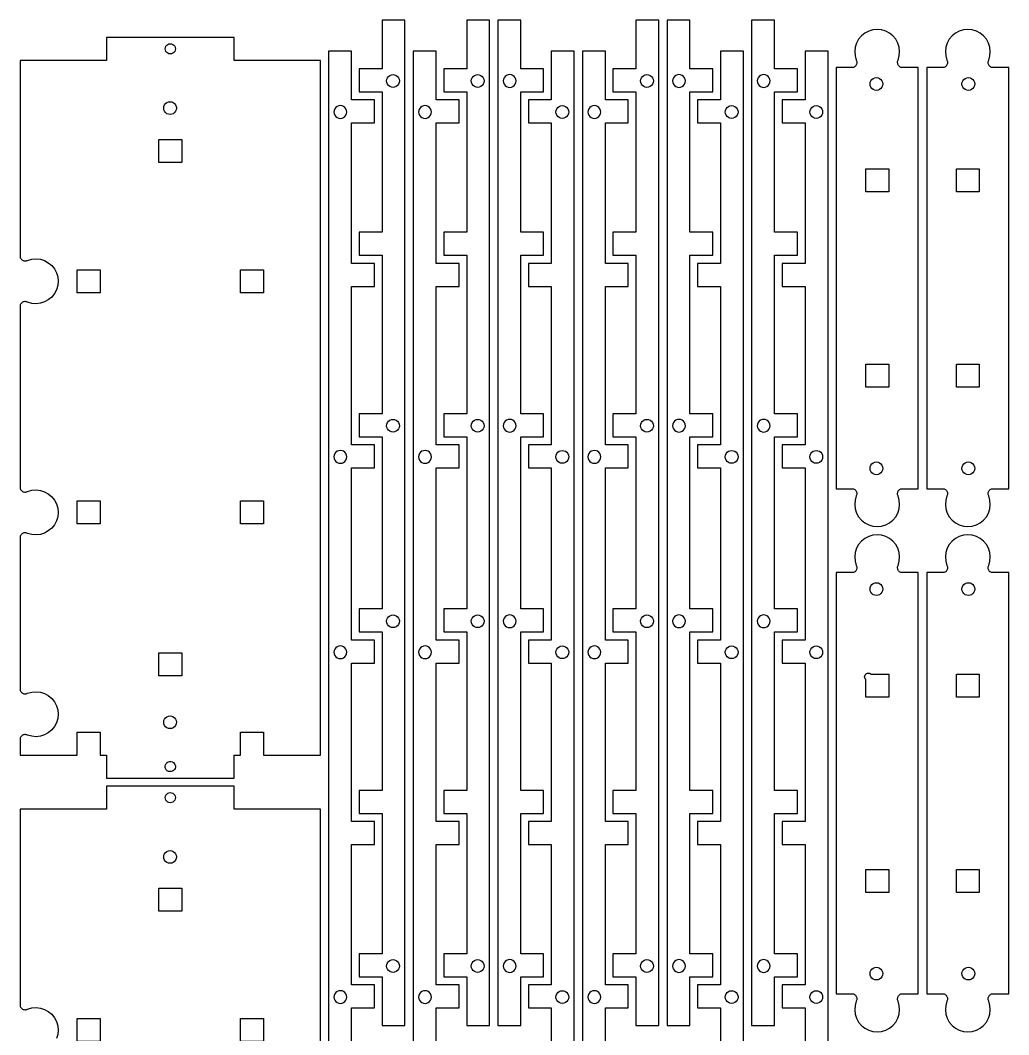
# Model space of a CAD drawing. Extents: x 5 to 2395, y 3 to 1197.
# Drawn here: x 1617 to 2391, y 403 to 1197 of the extents above; entities that cross this region are included whole.
import ezdxf

# ---------------------------------------------------------------- set-up
doc = ezdxf.new("R2010")
doc.units = 0
doc.layers.add('RACK_CUTOUT_18MM_OSB', color=18, linetype='CONTINUOUS')
doc.layers.add('RACK_HOLDDOWN_18MM_OSB', color=18, linetype='CONTINUOUS')

msp = doc.modelspace()

# ---------------------------------------------------------------- linework, layer by layer
at = {"layer": 'RACK_CUTOUT_18MM_OSB'}
for points in [[(1918.53, 410.41), (1918.53, 1197.41), (1900.53, 1197.41), (1900.53, 1159.4), (1882.53, 1159.4), (1882.53, 1141.4), (1900.53, 1141.4), (1900.53, 1031.39), (1882.53, 1031.39), (1882.53, 1013.39), (1900.53, 1013.39), (1900.53, 889.35), (1882.53, 889.35), (1882.53, 871.35), (1900.53, 871.35), (1900.53, 736.46), (1882.53, 736.46), (1882.53, 718.46), (1900.53, 718.46), (1900.53, 594.42), (1882.53, 594.42), (1882.53, 576.42), (1900.53, 576.42), (1900.53, 466.41), (1882.53, 466.41), (1882.53, 448.41), (1900.53, 448.41), (1900.53, 410.41)], [(1984.83, 410.41), (1984.83, 1197.41), (1966.83, 1197.41), (1966.83, 1159.4), (1948.83, 1159.4), (1948.83, 1141.4), (1966.83, 1141.4), (1966.83, 1031.39), (1948.83, 1031.39), (1948.83, 1013.39), (1966.83, 1013.39), (1966.83, 889.35), (1948.83, 889.35), (1948.83, 871.35), (1966.83, 871.35), (1966.83, 736.46), (1948.83, 736.46), (1948.83, 718.46), (1966.83, 718.46), (1966.83, 594.42), (1948.83, 594.42), (1948.83, 576.42), (1966.83, 576.42), (1966.83, 466.41), (1948.83, 466.41), (1948.83, 448.41), (1966.83, 448.41), (1966.83, 410.41)], [(1991.13, 410.41), (2009.13, 410.41), (2009.13, 448.41), (2027.13, 448.41), (2027.13, 466.41), (2009.13, 466.41), (2009.13, 576.42), (2027.13, 576.42), (2027.13, 594.42), (2009.13, 594.42), (2009.13, 718.46), (2027.13, 718.46), (2027.13, 736.46), (2009.13, 736.46), (2009.13, 871.35), (2027.13, 871.35), (2027.13, 889.35), (2009.13, 889.35), (2009.13, 1013.39), (2027.13, 1013.39), (2027.13, 1031.39), (2009.13, 1031.39), (2009.13, 1141.4), (2027.13, 1141.4), (2027.13, 1159.4), (2009.13, 1159.4), (2009.13, 1197.41), (1991.13, 1197.41)], [(2117.43, 410.41), (2117.43, 1197.41), (2099.43, 1197.41), (2099.43, 1159.4), (2081.43, 1159.4), (2081.43, 1141.4), (2099.43, 1141.4), (2099.43, 1031.39), (2081.43, 1031.39), (2081.43, 1013.39), (2099.43, 1013.39), (2099.43, 889.35), (2081.43, 889.35), (2081.43, 871.35), (2099.43, 871.35), (2099.43, 736.46), (2081.43, 736.46), (2081.43, 718.46), (2099.43, 718.46), (2099.43, 594.42), (2081.43, 594.42), (2081.43, 576.42), (2099.43, 576.42), (2099.43, 466.41), (2081.43, 466.41), (2081.43, 448.41), (2099.43, 448.41), (2099.43, 410.41)], [(2123.73, 410.41), (2141.73, 410.41), (2141.73, 448.41), (2159.73, 448.41), (2159.73, 466.41), (2141.73, 466.41), (2141.73, 576.42), (2159.73, 576.42), (2159.73, 594.42), (2141.73, 594.42), (2141.73, 718.46), (2159.73, 718.46), (2159.73, 736.46), (2141.73, 736.46), (2141.73, 871.35), (2159.73, 871.35), (2159.73, 889.35), (2141.73, 889.35), (2141.73, 1013.39), (2159.73, 1013.39), (2159.73, 1031.39), (2141.73, 1031.39), (2141.73, 1141.4), (2159.73, 1141.4), (2159.73, 1159.4), (2141.73, 1159.4), (2141.73, 1197.41), (2123.73, 1197.41)], [(2190.03, 410.41), (2208.03, 410.41), (2208.03, 448.41), (2226.03, 448.41), (2226.03, 466.41), (2208.03, 466.41), (2208.03, 576.42), (2226.03, 576.42), (2226.03, 594.42), (2208.03, 594.42), (2208.03, 718.46), (2226.03, 718.46), (2226.03, 736.46), (2208.03, 736.46), (2208.03, 871.35), (2226.03, 871.35), (2226.03, 889.35), (2208.03, 889.35), (2208.03, 1013.39), (2226.03, 1013.39), (2226.03, 1031.39), (2208.03, 1031.39), (2208.03, 1141.4), (2226.03, 1141.4), (2226.03, 1159.4), (2208.03, 1159.4), (2208.03, 1197.41), (2190.03, 1197.41)], [(1684.73, 1184.05), (1684.73, 1166.05), (1617.23, 1166.05), (1617.23, 1011.54), (1617.48, 1011.04), (1617.8, 1010.57), (1618.17, 1010.15), (1618.6, 1009.79), (1619.08, 1009.49), (1619.59, 1009.26), (1620.13, 1009.1), (1620.68, 1009.02), (1621.24, 1009.01), (1621.8, 1009.08), (1622.34, 1009.22), (1622.86, 1009.44), (1626.15, 1010.37), (1629.55, 1010.65), (1632.94, 1010.26), (1636.2, 1009.23), (1639.19, 1007.59), (1641.81, 1005.4), (1643.96, 1002.75), (1645.55, 999.73), (1646.53, 996.46), (1646.86, 993.06), (1646.53, 989.66), (1645.55, 986.39), (1643.96, 983.37), (1641.81, 980.72), (1639.19, 978.53), (1636.2, 976.89), (1632.94, 975.86), (1629.55, 975.47), (1626.15, 975.75), (1622.86, 976.68), (1622.34, 976.9), (1621.8, 977.04), (1621.24, 977.11), (1620.68, 977.11), (1620.13, 977.02), (1619.59, 976.86), (1619.08, 976.63), (1618.6, 976.33), (1618.17, 975.97), (1617.8, 975.55), (1617.48, 975.09), (1617.23, 974.58), (1617.23, 830.54), (1617.48, 830.04), (1617.8, 829.57), (1618.17, 829.15), (1618.6, 828.79), (1619.08, 828.49), (1619.59, 828.26), (1620.13, 828.1), (1620.68, 828.02), (1621.24, 828.01), (1621.8, 828.08), (1622.34, 828.22), (1622.86, 828.44), (1626.15, 829.37), (1629.55, 829.65), (1632.94, 829.26), (1636.2, 828.23), (1639.19, 826.59), (1641.81, 824.4), (1643.96, 821.75), (1645.55, 818.73), (1646.53, 815.46), (1646.86, 812.06), (1646.53, 808.66), (1645.55, 805.39), (1643.96, 802.37), (1641.81, 799.72), (1639.19, 797.53), (1636.2, 795.89), (1632.94, 794.86), (1629.55, 794.47), (1626.15, 794.75), (1622.86, 795.68), (1622.34, 795.9), (1621.8, 796.04), (1621.24, 796.11), (1620.68, 796.11), (1620.13, 796.02), (1619.59, 795.86), (1619.08, 795.63), (1618.6, 795.33), (1618.17, 794.97), (1617.8, 794.55), (1617.48, 794.09), (1617.23, 793.58), (1617.23, 672.54), (1617.48, 672.04), (1617.8, 671.57), (1618.17, 671.15), (1618.6, 670.79), (1619.08, 670.49), (1619.59, 670.26), (1620.13, 670.1), (1620.68, 670.02), (1621.24, 670.01), (1621.8, 670.08), (1622.34, 670.22), (1622.86, 670.44), (1626.15, 671.37), (1629.55, 671.65), (1632.94, 671.26), (1636.2, 670.23), (1639.19, 668.59), (1641.81, 666.4), (1643.96, 663.75), (1645.55, 660.73), (1646.53, 657.46), (1646.86, 654.06), (1646.53, 650.66), (1645.55, 647.39), (1643.96, 644.37), (1641.81, 641.72), (1639.19, 639.53), (1636.2, 637.89), (1632.94, 636.86), (1629.55, 636.47), (1626.15, 636.75), (1622.86, 637.68), (1622.34, 637.9), (1621.8, 638.04), (1621.24, 638.11), (1620.68, 638.11), (1620.13, 638.02), (1619.59, 637.86), (1619.08, 637.63), (1618.6, 637.33), (1618.17, 636.97), (1617.8, 636.55), (1617.48, 636.09), (1617.23, 635.58), (1617.23, 622.05), (1661.72, 622.05), (1661.72, 640.05), (1679.72, 640.05), (1679.72, 622.05), (1684.73, 622.05), (1684.73, 604.05), (1784.73, 604.05), (1784.73, 622.05), (1789.73, 622.05), (1789.73, 640.05), (1807.73, 640.05), (1807.73, 622.05), (1852.23, 622.05), (1852.23, 1166.05), (1784.73, 1166.05), (1784.73, 1184.05)], [(2284.94, 801.26), (2288.34, 800.93), (2291.74, 801.26), (2295.01, 802.24), (2298.03, 803.84), (2300.68, 805.99), (2302.87, 808.6), (2304.51, 811.6), (2305.54, 814.85), (2305.93, 818.24), (2305.65, 821.65), (2304.72, 824.93), (2304.5, 825.45), (2304.36, 825.99), (2304.29, 826.55), (2304.3, 827.11), (2304.38, 827.67), (2304.54, 828.21), (2304.77, 828.72), (2305.07, 829.19), (2305.43, 829.62), (2305.85, 830), (2306.32, 830.31), (2306.82, 830.56), (2320.35, 830.56), (2320.35, 1160.56), (2306.82, 1160.56), (2306.32, 1160.81), (2305.85, 1161.13), (2305.43, 1161.5), (2305.07, 1161.93), (2304.77, 1162.41), (2304.54, 1162.92), (2304.38, 1163.46), (2304.3, 1164.01), (2304.29, 1164.58), (2304.36, 1165.13), (2304.5, 1165.68), (2304.72, 1166.19), (2305.65, 1169.48), (2305.93, 1172.88), (2305.54, 1176.27), (2304.51, 1179.53), (2302.87, 1182.52), (2300.68, 1185.14), (2298.03, 1187.29), (2295.01, 1188.88), (2291.74, 1189.86), (2288.34, 1190.19), (2284.94, 1189.86), (2281.67, 1188.88), (2278.65, 1187.29), (2276, 1185.14), (2273.81, 1182.52), (2272.17, 1179.53), (2271.14, 1176.27), (2270.75, 1172.88), (2271.03, 1169.48), (2271.96, 1166.19), (2272.18, 1165.68), (2272.32, 1165.13), (2272.39, 1164.58), (2272.39, 1164.01), (2272.3, 1163.46), (2272.14, 1162.92), (2271.91, 1162.41), (2271.61, 1161.93), (2271.25, 1161.5), (2270.83, 1161.13), (2270.37, 1160.81), (2269.86, 1160.56), (2256.33, 1160.56), (2256.33, 830.56), (2269.86, 830.56), (2270.37, 830.31), (2270.83, 830), (2271.25, 829.62), (2271.61, 829.19), (2271.91, 828.72), (2272.14, 828.21), (2272.3, 827.67), (2272.39, 827.11), (2272.39, 826.55), (2272.32, 825.99), (2272.18, 825.45), (2271.96, 824.93), (2271.03, 821.65), (2270.75, 818.24), (2271.14, 814.85), (2272.17, 811.6), (2273.81, 808.6), (2276, 805.99), (2278.65, 803.84), (2281.67, 802.24)], [(2355.94, 801.26), (2359.34, 800.93), (2362.74, 801.26), (2366.01, 802.24), (2369.03, 803.84), (2371.68, 805.99), (2373.87, 808.6), (2375.51, 811.6), (2376.54, 814.85), (2376.93, 818.24), (2376.65, 821.65), (2375.72, 824.93), (2375.5, 825.45), (2375.36, 825.99), (2375.29, 826.55), (2375.3, 827.11), (2375.38, 827.67), (2375.54, 828.21), (2375.77, 828.72), (2376.07, 829.19), (2376.43, 829.62), (2376.85, 830), (2377.32, 830.31), (2377.82, 830.56), (2391.35, 830.56), (2391.35, 1160.56), (2377.82, 1160.56), (2377.32, 1160.81), (2376.85, 1161.13), (2376.43, 1161.5), (2376.07, 1161.93), (2375.77, 1162.41), (2375.54, 1162.92), (2375.38, 1163.46), (2375.3, 1164.01), (2375.29, 1164.58), (2375.36, 1165.13), (2375.5, 1165.68), (2375.72, 1166.19), (2376.65, 1169.48), (2376.93, 1172.88), (2376.54, 1176.27), (2375.51, 1179.53), (2373.87, 1182.52), (2371.68, 1185.14), (2369.03, 1187.29), (2366.01, 1188.88), (2362.74, 1189.86), (2359.34, 1190.19), (2355.94, 1189.86), (2352.67, 1188.88), (2349.65, 1187.29), (2347, 1185.14), (2344.81, 1182.52), (2343.17, 1179.53), (2342.14, 1176.27), (2341.75, 1172.88), (2342.03, 1169.48), (2342.96, 1166.19), (2343.18, 1165.68), (2343.32, 1165.13), (2343.39, 1164.58), (2343.39, 1164.01), (2343.3, 1163.46), (2343.14, 1162.92), (2342.91, 1162.41), (2342.61, 1161.93), (2342.25, 1161.5), (2341.83, 1161.13), (2341.37, 1160.81), (2340.86, 1160.56), (2327.33, 1160.56), (2327.33, 830.56), (2340.86, 830.56), (2341.37, 830.31), (2341.83, 830), (2342.25, 829.62), (2342.61, 829.19), (2342.91, 828.72), (2343.14, 828.21), (2343.3, 827.67), (2343.39, 827.11), (2343.39, 826.55), (2343.32, 825.99), (2343.18, 825.45), (2342.96, 824.93), (2342.03, 821.65), (2341.75, 818.24), (2342.14, 814.85), (2343.17, 811.6), (2344.81, 808.6), (2347, 805.99), (2349.65, 803.84), (2352.67, 802.24)], [(1731.27, 1177.05), (1731.9, 1177.88), (1732.73, 1178.52), (1733.7, 1178.92), (1734.73, 1179.05), (1735.77, 1178.92), (1736.73, 1178.52), (1737.56, 1177.88), (1738.2, 1177.05), (1738.59, 1176.09), (1738.73, 1175.05), (1738.59, 1174.02), (1738.2, 1173.05), (1737.56, 1172.22), (1736.73, 1171.59), (1735.77, 1171.19), (1734.73, 1171.05), (1733.7, 1171.19), (1732.73, 1171.59), (1731.9, 1172.22), (1731.27, 1173.05), (1730.87, 1174.02), (1730.73, 1175.05), (1730.87, 1176.09)], [(1743.75, 1086.05), (1725.75, 1086.05), (1725.75, 1104.05), (1743.75, 1104.05)], [(2297.33, 1081), (2297.33, 1063), (2279.33, 1063), (2279.33, 1081)], [(2368.33, 1063), (2350.33, 1063), (2350.33, 1081), (2368.33, 1081)], [(1679.73, 1002.05), (1679.73, 984.05), (1661.73, 984.05), (1661.73, 1002.05)], [(1789.75, 984.05), (1789.75, 1002.05), (1807.75, 1002.05), (1807.75, 984.05)], [(2297.33, 910.12), (2279.33, 910.12), (2279.33, 928.12), (2297.33, 928.12)], [(2350.33, 928.12), (2368.33, 928.12), (2368.33, 910.12), (2350.33, 910.12)], [(1679.73, 821.05), (1679.73, 803.05), (1661.73, 803.05), (1661.73, 821.05)], [(1807.75, 803.05), (1789.75, 803.05), (1789.75, 821.05), (1807.75, 821.05)], [(2284.94, 405.7), (2288.34, 405.37), (2291.74, 405.7), (2295.01, 406.68), (2298.03, 408.28), (2300.68, 410.42), (2302.87, 413.04), (2304.51, 416.04), (2305.54, 419.29), (2305.93, 422.68), (2305.65, 426.08), (2304.72, 429.37), (2304.5, 429.89), (2304.36, 430.43), (2304.29, 430.99), (2304.3, 431.55), (2304.38, 432.1), (2304.54, 432.64), (2304.77, 433.15), (2305.07, 433.63), (2305.43, 434.06), (2305.85, 434.44), (2306.32, 434.75), (2306.82, 435), (2320.35, 435), (2320.35, 765), (2306.82, 765), (2306.32, 765.25), (2305.85, 765.56), (2305.43, 765.94), (2305.07, 766.37), (2304.77, 766.85), (2304.54, 767.36), (2304.38, 767.9), (2304.3, 768.45), (2304.29, 769.01), (2304.36, 769.57), (2304.5, 770.11), (2304.72, 770.63), (2305.65, 773.92), (2305.93, 777.32), (2305.54, 780.71), (2304.51, 783.96), (2302.87, 786.96), (2300.68, 789.58), (2298.03, 791.72), (2295.01, 793.32), (2291.74, 794.3), (2288.34, 794.63), (2284.94, 794.3), (2281.67, 793.32), (2278.65, 791.72), (2276, 789.58), (2273.81, 786.96), (2272.17, 783.96), (2271.14, 780.71), (2270.75, 777.32), (2271.03, 773.92), (2271.96, 770.63), (2272.18, 770.11), (2272.32, 769.57), (2272.39, 769.01), (2272.39, 768.45), (2272.3, 767.9), (2272.14, 767.36), (2271.91, 766.85), (2271.61, 766.37), (2271.25, 765.94), (2270.83, 765.56), (2270.37, 765.25), (2269.86, 765), (2256.33, 765), (2256.33, 435), (2269.86, 435), (2270.37, 434.75), (2270.83, 434.44), (2271.25, 434.06), (2271.61, 433.63), (2271.91, 433.15), (2272.14, 432.64), (2272.3, 432.1), (2272.39, 431.55), (2272.39, 430.99), (2272.32, 430.43), (2272.18, 429.89), (2271.96, 429.37), (2271.03, 426.08), (2270.75, 422.68), (2271.14, 419.29), (2272.17, 416.04), (2273.81, 413.04), (2276, 410.42), (2278.65, 408.28), (2281.67, 406.68)], [(2355.94, 405.7), (2359.34, 405.37), (2362.74, 405.7), (2366.01, 406.68), (2369.03, 408.28), (2371.68, 410.42), (2373.87, 413.04), (2375.51, 416.04), (2376.54, 419.29), (2376.93, 422.68), (2376.65, 426.08), (2375.72, 429.37), (2375.5, 429.89), (2375.36, 430.43), (2375.29, 430.99), (2375.3, 431.55), (2375.38, 432.1), (2375.54, 432.64), (2375.77, 433.15), (2376.07, 433.63), (2376.43, 434.06), (2376.85, 434.44), (2377.32, 434.75), (2377.82, 435), (2391.35, 435), (2391.35, 765), (2377.82, 765), (2377.32, 765.25), (2376.85, 765.56), (2376.43, 765.94), (2376.07, 766.37), (2375.77, 766.85), (2375.54, 767.36), (2375.38, 767.9), (2375.3, 768.45), (2375.29, 769.01), (2375.36, 769.57), (2375.5, 770.11), (2375.72, 770.63), (2376.65, 773.92), (2376.93, 777.32), (2376.54, 780.71), (2375.51, 783.96), (2373.87, 786.96), (2371.68, 789.58), (2369.03, 791.72), (2366.01, 793.32), (2362.74, 794.3), (2359.34, 794.63), (2355.94, 794.3), (2352.67, 793.32), (2349.65, 791.72), (2347, 789.58), (2344.81, 786.96), (2343.17, 783.96), (2342.14, 780.71), (2341.75, 777.32), (2342.03, 773.92), (2342.96, 770.63), (2343.18, 770.11), (2343.32, 769.57), (2343.39, 769.01), (2343.39, 768.45), (2343.3, 767.9), (2343.14, 767.36), (2342.91, 766.85), (2342.61, 766.37), (2342.25, 765.94), (2341.83, 765.56), (2341.37, 765.25), (2340.86, 765), (2327.33, 765), (2327.33, 435), (2340.86, 435), (2341.37, 434.75), (2341.83, 434.44), (2342.25, 434.06), (2342.61, 433.63), (2342.91, 433.15), (2343.14, 432.64), (2343.3, 432.1), (2343.39, 431.55), (2343.39, 430.99), (2343.32, 430.43), (2343.18, 429.89), (2342.96, 429.37), (2342.03, 426.08), (2341.75, 422.68), (2342.14, 419.29), (2343.17, 416.04), (2344.81, 413.04), (2347, 410.42), (2349.65, 408.28), (2352.67, 406.68)], [(1725.75, 684.05), (1725.75, 702.05), (1743.75, 702.05), (1743.75, 684.05)], [(2368.33, 667.44), (2350.33, 667.44), (2350.33, 685.44), (2368.33, 685.44)], [(1731, 614.5), (1731.51, 615.42), (1732.23, 616.17), (1733.12, 616.71), (1734.12, 617.01), (1735.17, 617.03), (1736.18, 616.78), (1737.1, 616.28), (1737.85, 615.55), (1738.39, 614.66), (1738.68, 613.66), (1738.71, 612.61), (1738.46, 611.6), (1737.96, 610.68), (1737.23, 609.93), (1736.34, 609.39), (1735.34, 609.1), (1734.29, 609.08), (1733.28, 609.32), (1732.36, 609.83), (1731.61, 610.55), (1731.07, 611.44), (1730.78, 612.44), (1730.76, 613.49)], [(1731.27, 590.75), (1731.9, 591.58), (1732.73, 592.22), (1733.7, 592.62), (1734.73, 592.75), (1735.77, 592.62), (1736.73, 592.22), (1737.56, 591.58), (1738.2, 590.75), (1738.59, 589.79), (1738.73, 588.75), (1738.59, 587.72), (1738.2, 586.75), (1737.56, 585.92), (1736.73, 585.29), (1735.77, 584.89), (1734.73, 584.75), (1733.7, 584.89), (1732.73, 585.29), (1731.9, 585.92), (1731.27, 586.75), (1730.87, 587.72), (1730.73, 588.75), (1730.87, 589.79)], [(2279.33, 514.56), (2279.33, 532.56), (2297.33, 532.56), (2297.33, 514.56)], [(2368.33, 532.56), (2368.33, 514.56), (2350.33, 514.56), (2350.33, 532.56)], [(1743.75, 499.75), (1725.75, 499.75), (1725.75, 517.75), (1743.75, 517.75)], [(1679.73, 415.75), (1679.73, 397.75), (1661.73, 397.75), (1661.73, 415.75)], [(1789.75, 397.75), (1789.75, 415.75), (1807.75, 415.75), (1807.75, 397.75)]]:
    msp.add_lwpolyline(points, close=True, dxfattribs=at)
for points in [[(1876.53, 386.11), (1876.53, 424.11), (1894.53, 424.11), (1894.53, 442.11), (1876.53, 442.11), (1876.53, 552.12), (1894.53, 552.12), (1894.53, 570.12), (1876.53, 570.12), (1876.53, 694.16), (1894.53, 694.16), (1894.53, 712.16), (1876.53, 712.16), (1876.53, 847.05), (1894.53, 847.05), (1894.53, 865.05), (1876.53, 865.05), (1876.53, 989.09), (1894.53, 989.09), (1894.53, 1007.09), (1876.53, 1007.09), (1876.53, 1117.1), (1894.53, 1117.1), (1894.53, 1135.1), (1876.53, 1135.1), (1876.53, 1173.11), (1858.53, 1173.11), (1858.53, 386.11)], [(1942.83, 386.11), (1942.83, 424.11), (1960.83, 424.11), (1960.83, 442.11), (1942.83, 442.11), (1942.83, 552.12), (1960.83, 552.12), (1960.83, 570.12), (1942.83, 570.12), (1942.83, 694.16), (1960.83, 694.16), (1960.83, 712.16), (1942.83, 712.16), (1942.83, 847.05), (1960.83, 847.05), (1960.83, 865.05), (1942.83, 865.05), (1942.83, 989.09), (1960.83, 989.09), (1960.83, 1007.09), (1942.83, 1007.09), (1942.83, 1117.1), (1960.83, 1117.1), (1960.83, 1135.1), (1942.83, 1135.1), (1942.83, 1173.11), (1924.83, 1173.11), (1924.83, 386.11)], [(2051.13, 386.11), (2051.13, 1173.11), (2033.13, 1173.11), (2033.13, 1135.1), (2015.13, 1135.1), (2015.13, 1117.1), (2033.13, 1117.1), (2033.13, 1007.09), (2015.13, 1007.09), (2015.13, 989.09), (2033.13, 989.09), (2033.13, 865.05), (2015.13, 865.05), (2015.13, 847.05), (2033.13, 847.05), (2033.13, 712.16), (2015.13, 712.16), (2015.13, 694.16), (2033.13, 694.16), (2033.13, 570.12), (2015.13, 570.12), (2015.13, 552.12), (2033.13, 552.12), (2033.13, 442.11), (2015.13, 442.11), (2015.13, 424.11), (2033.13, 424.11), (2033.13, 386.11)], [(2075.43, 386.11), (2075.43, 424.11), (2093.43, 424.11), (2093.43, 442.11), (2075.43, 442.11), (2075.43, 552.12), (2093.43, 552.12), (2093.43, 570.12), (2075.43, 570.12), (2075.43, 694.16), (2093.43, 694.16), (2093.43, 712.16), (2075.43, 712.16), (2075.43, 847.05), (2093.43, 847.05), (2093.43, 865.05), (2075.43, 865.05), (2075.43, 989.09), (2093.43, 989.09), (2093.43, 1007.09), (2075.43, 1007.09), (2075.43, 1117.1), (2093.43, 1117.1), (2093.43, 1135.1), (2075.43, 1135.1), (2075.43, 1173.11), (2057.43, 1173.11), (2057.43, 386.11)], [(2183.73, 386.11), (2183.73, 1173.11), (2165.73, 1173.11), (2165.73, 1135.1), (2147.73, 1135.1), (2147.73, 1117.1), (2165.73, 1117.1), (2165.73, 1007.09), (2147.73, 1007.09), (2147.73, 989.09), (2165.73, 989.09), (2165.73, 865.05), (2147.73, 865.05), (2147.73, 847.05), (2165.73, 847.05), (2165.73, 712.16), (2147.73, 712.16), (2147.73, 694.16), (2165.73, 694.16), (2165.73, 570.12), (2147.73, 570.12), (2147.73, 552.12), (2165.73, 552.12), (2165.73, 442.11), (2147.73, 442.11), (2147.73, 424.11), (2165.73, 424.11), (2165.73, 386.11)], [(2250.03, 386.11), (2250.03, 1173.11), (2232.03, 1173.11), (2232.03, 1135.1), (2214.03, 1135.1), (2214.03, 1117.1), (2232.03, 1117.1), (2232.03, 1007.09), (2214.03, 1007.09), (2214.03, 989.09), (2232.03, 989.09), (2232.03, 865.05), (2214.03, 865.05), (2214.03, 847.05), (2232.03, 847.05), (2232.03, 712.16), (2214.03, 712.16), (2214.03, 694.16), (2232.03, 694.16), (2232.03, 570.12), (2214.03, 570.12), (2214.03, 552.12), (2232.03, 552.12), (2232.03, 442.11), (2214.03, 442.11), (2214.03, 424.11), (2232.03, 424.11), (2232.03, 386.11)], [(1852.23, 35.75), (1852.23, 579.75), (1784.73, 579.75), (1784.73, 597.75), (1684.73, 597.75), (1684.73, 579.75), (1617.23, 579.75), (1617.23, 425.24), (1617.48, 424.74), (1617.8, 424.27), (1618.17, 423.85), (1618.6, 423.49), (1619.08, 423.19), (1619.59, 422.96), (1620.13, 422.8), (1620.68, 422.72), (1621.24, 422.71), (1621.8, 422.78), (1622.34, 422.92), (1622.86, 423.14), (1626.15, 424.07), (1629.55, 424.35), (1632.94, 423.96), (1636.2, 422.93), (1639.19, 421.29), (1641.81, 419.1), (1643.96, 416.45), (1645.55, 413.43), (1646.53, 410.16), (1646.86, 406.76), (1646.53, 403.36), (1645.55, 400.09)]]:
    msp.add_lwpolyline(points, dxfattribs=at)
msp.add_lwpolyline([(2283.57, 685.44), (2297.33, 685.44), (2297.33, 667.44), (2279.33, 667.44), (2279.33, 681.2, -1)], format="xyb", close=True, dxfattribs=at)
at = {"layer": 'RACK_HOLDDOWN_18MM_OSB'}
for points in [[(1910.43, 1154.72), (1911.64, 1154.22), (1912.67, 1153.43), (1913.47, 1152.39), (1913.97, 1151.19), (1914.14, 1149.89), (1913.97, 1148.6), (1913.47, 1147.39), (1912.67, 1146.36), (1911.64, 1145.56), (1910.43, 1145.06), (1909.14, 1144.89), (1907.84, 1145.06), (1906.64, 1145.56), (1905.6, 1146.36), (1904.81, 1147.39), (1904.31, 1148.6), (1904.14, 1149.89), (1904.31, 1151.19), (1904.81, 1152.39), (1905.6, 1153.43), (1906.64, 1154.22), (1907.84, 1154.72), (1909.14, 1154.89)], [(1976.73, 1154.72), (1977.94, 1154.22), (1978.97, 1153.43), (1979.77, 1152.39), (1980.27, 1151.19), (1980.44, 1149.89), (1980.27, 1148.6), (1979.77, 1147.39), (1978.97, 1146.36), (1977.94, 1145.56), (1976.73, 1145.06), (1975.44, 1144.89), (1974.14, 1145.06), (1972.94, 1145.56), (1971.9, 1146.36), (1971.11, 1147.39), (1970.61, 1148.6), (1970.44, 1149.89), (1970.61, 1151.19), (1971.11, 1152.39), (1971.9, 1153.43), (1972.94, 1154.22), (1974.14, 1154.72), (1975.44, 1154.89)], [(1999.23, 1154.72), (1998.02, 1154.22), (1996.99, 1153.43), (1996.19, 1152.39), (1995.69, 1151.19), (1995.52, 1149.89), (1995.69, 1148.6), (1996.19, 1147.39), (1996.99, 1146.36), (1998.02, 1145.56), (1999.23, 1145.06), (2000.52, 1144.89), (2001.82, 1145.06), (2003.02, 1145.56), (2004.06, 1146.36), (2004.85, 1147.39), (2005.35, 1148.6), (2005.52, 1149.89), (2005.35, 1151.19), (2004.85, 1152.39), (2004.06, 1153.43), (2003.02, 1154.22), (2001.82, 1154.72), (2000.52, 1154.89)], [(2109.33, 1154.72), (2110.54, 1154.22), (2111.57, 1153.43), (2112.37, 1152.39), (2112.87, 1151.19), (2113.04, 1149.89), (2112.87, 1148.6), (2112.37, 1147.39), (2111.57, 1146.36), (2110.54, 1145.56), (2109.33, 1145.06), (2108.04, 1144.89), (2106.74, 1145.06), (2105.54, 1145.56), (2104.5, 1146.36), (2103.71, 1147.39), (2103.21, 1148.6), (2103.04, 1149.89), (2103.21, 1151.19), (2103.71, 1152.39), (2104.5, 1153.43), (2105.54, 1154.22), (2106.74, 1154.72), (2108.04, 1154.89)], [(2131.83, 1154.72), (2130.62, 1154.22), (2129.59, 1153.43), (2128.79, 1152.39), (2128.29, 1151.19), (2128.12, 1149.89), (2128.29, 1148.6), (2128.79, 1147.39), (2129.59, 1146.36), (2130.62, 1145.56), (2131.83, 1145.06), (2133.12, 1144.89), (2134.42, 1145.06), (2135.62, 1145.56), (2136.66, 1146.36), (2137.45, 1147.39), (2137.95, 1148.6), (2138.12, 1149.89), (2137.95, 1151.19), (2137.45, 1152.39), (2136.66, 1153.43), (2135.62, 1154.22), (2134.42, 1154.72), (2133.12, 1154.89)], [(2198.13, 1154.72), (2196.92, 1154.22), (2195.89, 1153.43), (2195.09, 1152.39), (2194.59, 1151.19), (2194.42, 1149.89), (2194.59, 1148.6), (2195.09, 1147.39), (2195.89, 1146.36), (2196.92, 1145.56), (2198.13, 1145.06), (2199.42, 1144.89), (2200.72, 1145.06), (2201.92, 1145.56), (2202.96, 1146.36), (2203.75, 1147.39), (2204.25, 1148.6), (2204.42, 1149.89), (2204.25, 1151.19), (2203.75, 1152.39), (2202.96, 1153.43), (2201.92, 1154.22), (2200.72, 1154.72), (2199.42, 1154.89)], [(2289.05, 1152.39), (2290.25, 1151.89), (2291.29, 1151.1), (2292.08, 1150.06), (2292.58, 1148.86), (2292.75, 1147.56), (2292.58, 1146.27), (2292.08, 1145.06), (2291.29, 1144.03), (2290.25, 1143.23), (2289.05, 1142.73), (2287.75, 1142.56), (2286.46, 1142.73), (2285.25, 1143.23), (2284.22, 1144.03), (2283.42, 1145.06), (2282.92, 1146.27), (2282.75, 1147.56), (2282.92, 1148.86), (2283.42, 1150.06), (2284.22, 1151.1), (2285.25, 1151.89), (2286.46, 1152.39), (2287.75, 1152.56)], [(2361.05, 1152.39), (2362.25, 1151.89), (2363.29, 1151.1), (2364.08, 1150.06), (2364.58, 1148.86), (2364.75, 1147.56), (2364.58, 1146.27), (2364.08, 1145.06), (2363.29, 1144.03), (2362.25, 1143.23), (2361.05, 1142.73), (2359.75, 1142.56), (2358.46, 1142.73), (2357.25, 1143.23), (2356.22, 1144.03), (2355.42, 1145.06), (2354.92, 1146.27), (2354.75, 1147.56), (2354.92, 1148.86), (2355.42, 1150.06), (2356.22, 1151.1), (2357.25, 1151.89), (2358.46, 1152.39), (2359.75, 1152.56)], [(1733.27, 1123.79), (1732.07, 1124.29), (1731.03, 1125.08), (1730.24, 1126.12), (1729.74, 1127.32), (1729.57, 1128.62), (1729.74, 1129.91), (1730.24, 1131.12), (1731.03, 1132.15), (1732.07, 1132.95), (1733.27, 1133.45), (1734.57, 1133.62), (1735.86, 1133.45), (1737.07, 1132.95), (1738.1, 1132.15), (1738.9, 1131.12), (1739.4, 1129.91), (1739.57, 1128.62), (1739.4, 1127.32), (1738.9, 1126.12), (1738.1, 1125.08), (1737.07, 1124.29), (1735.86, 1123.79), (1734.57, 1123.62)], [(1866.63, 1130.42), (1865.42, 1129.92), (1864.39, 1129.13), (1863.59, 1128.09), (1863.09, 1126.89), (1862.92, 1125.59), (1863.09, 1124.3), (1863.59, 1123.09), (1864.39, 1122.06), (1865.42, 1121.26), (1866.63, 1120.76), (1867.92, 1120.59), (1869.22, 1120.76), (1870.42, 1121.26), (1871.46, 1122.06), (1872.25, 1123.09), (1872.75, 1124.3), (1872.92, 1125.59), (1872.75, 1126.89), (1872.25, 1128.09), (1871.46, 1129.13), (1870.42, 1129.92), (1869.22, 1130.42), (1867.92, 1130.59)], [(1932.93, 1130.42), (1931.72, 1129.92), (1930.69, 1129.13), (1929.89, 1128.09), (1929.39, 1126.89), (1929.22, 1125.59), (1929.39, 1124.3), (1929.89, 1123.09), (1930.69, 1122.06), (1931.72, 1121.26), (1932.93, 1120.76), (1934.22, 1120.59), (1935.52, 1120.76), (1936.72, 1121.26), (1937.76, 1122.06), (1938.55, 1123.09), (1939.05, 1124.3), (1939.22, 1125.59), (1939.05, 1126.89), (1938.55, 1128.09), (1937.76, 1129.13), (1936.72, 1129.92), (1935.52, 1130.42), (1934.22, 1130.59)], [(2043.03, 1130.42), (2044.24, 1129.92), (2045.27, 1129.13), (2046.07, 1128.09), (2046.57, 1126.89), (2046.74, 1125.59), (2046.57, 1124.3), (2046.07, 1123.09), (2045.27, 1122.06), (2044.24, 1121.26), (2043.03, 1120.76), (2041.74, 1120.59), (2040.44, 1120.76), (2039.24, 1121.26), (2038.2, 1122.06), (2037.41, 1123.09), (2036.91, 1124.3), (2036.74, 1125.59), (2036.91, 1126.89), (2037.41, 1128.09), (2038.2, 1129.13), (2039.24, 1129.92), (2040.44, 1130.42), (2041.74, 1130.59)], [(2065.53, 1130.42), (2064.32, 1129.92), (2063.29, 1129.13), (2062.49, 1128.09), (2061.99, 1126.89), (2061.82, 1125.59), (2061.99, 1124.3), (2062.49, 1123.09), (2063.29, 1122.06), (2064.32, 1121.26), (2065.53, 1120.76), (2066.82, 1120.59), (2068.12, 1120.76), (2069.32, 1121.26), (2070.36, 1122.06), (2071.15, 1123.09), (2071.65, 1124.3), (2071.82, 1125.59), (2071.65, 1126.89), (2071.15, 1128.09), (2070.36, 1129.13), (2069.32, 1129.92), (2068.12, 1130.42), (2066.82, 1130.59)], [(2175.63, 1130.42), (2176.84, 1129.92), (2177.87, 1129.13), (2178.67, 1128.09), (2179.17, 1126.89), (2179.34, 1125.59), (2179.17, 1124.3), (2178.67, 1123.09), (2177.87, 1122.06), (2176.84, 1121.26), (2175.63, 1120.76), (2174.34, 1120.59), (2173.04, 1120.76), (2171.84, 1121.26), (2170.8, 1122.06), (2170.01, 1123.09), (2169.51, 1124.3), (2169.34, 1125.59), (2169.51, 1126.89), (2170.01, 1128.09), (2170.8, 1129.13), (2171.84, 1129.92), (2173.04, 1130.42), (2174.34, 1130.59)], [(2241.93, 1130.42), (2243.14, 1129.92), (2244.17, 1129.13), (2244.97, 1128.09), (2245.47, 1126.89), (2245.64, 1125.59), (2245.47, 1124.3), (2244.97, 1123.09), (2244.17, 1122.06), (2243.14, 1121.26), (2241.93, 1120.76), (2240.64, 1120.59), (2239.34, 1120.76), (2238.14, 1121.26), (2237.1, 1122.06), (2236.31, 1123.09), (2235.81, 1124.3), (2235.64, 1125.59), (2235.81, 1126.89), (2236.31, 1128.09), (2237.1, 1129.13), (2238.14, 1129.92), (2239.34, 1130.42), (2240.64, 1130.59)], [(1910.43, 884.72), (1911.64, 884.22), (1912.67, 883.43), (1913.47, 882.39), (1913.97, 881.19), (1914.14, 879.89), (1913.97, 878.6), (1913.47, 877.39), (1912.67, 876.36), (1911.64, 875.56), (1910.43, 875.06), (1909.14, 874.89), (1907.84, 875.06), (1906.64, 875.56), (1905.6, 876.36), (1904.81, 877.39), (1904.31, 878.6), (1904.14, 879.89), (1904.31, 881.19), (1904.81, 882.39), (1905.6, 883.43), (1906.64, 884.22), (1907.84, 884.72), (1909.14, 884.89)], [(1976.73, 884.72), (1977.94, 884.22), (1978.97, 883.43), (1979.77, 882.39), (1980.27, 881.19), (1980.44, 879.89), (1980.27, 878.6), (1979.77, 877.39), (1978.97, 876.36), (1977.94, 875.56), (1976.73, 875.06), (1975.44, 874.89), (1974.14, 875.06), (1972.94, 875.56), (1971.9, 876.36), (1971.11, 877.39), (1970.61, 878.6), (1970.44, 879.89), (1970.61, 881.19), (1971.11, 882.39), (1971.9, 883.43), (1972.94, 884.22), (1974.14, 884.72), (1975.44, 884.89)], [(1999.23, 884.72), (1998.02, 884.22), (1996.99, 883.43), (1996.19, 882.39), (1995.69, 881.19), (1995.52, 879.89), (1995.69, 878.6), (1996.19, 877.39), (1996.99, 876.36), (1998.02, 875.56), (1999.23, 875.06), (2000.52, 874.89), (2001.82, 875.06), (2003.02, 875.56), (2004.06, 876.36), (2004.85, 877.39), (2005.35, 878.6), (2005.52, 879.89), (2005.35, 881.19), (2004.85, 882.39), (2004.06, 883.43), (2003.02, 884.22), (2001.82, 884.72), (2000.52, 884.89)], [(2109.33, 884.72), (2110.54, 884.22), (2111.57, 883.43), (2112.37, 882.39), (2112.87, 881.19), (2113.04, 879.89), (2112.87, 878.6), (2112.37, 877.39), (2111.57, 876.36), (2110.54, 875.56), (2109.33, 875.06), (2108.04, 874.89), (2106.74, 875.06), (2105.54, 875.56), (2104.5, 876.36), (2103.71, 877.39), (2103.21, 878.6), (2103.04, 879.89), (2103.21, 881.19), (2103.71, 882.39), (2104.5, 883.43), (2105.54, 884.22), (2106.74, 884.72), (2108.04, 884.89)], [(2131.83, 884.72), (2130.62, 884.22), (2129.59, 883.43), (2128.79, 882.39), (2128.29, 881.19), (2128.12, 879.89), (2128.29, 878.6), (2128.79, 877.39), (2129.59, 876.36), (2130.62, 875.56), (2131.83, 875.06), (2133.12, 874.89), (2134.42, 875.06), (2135.62, 875.56), (2136.66, 876.36), (2137.45, 877.39), (2137.95, 878.6), (2138.12, 879.89), (2137.95, 881.19), (2137.45, 882.39), (2136.66, 883.43), (2135.62, 884.22), (2134.42, 884.72), (2133.12, 884.89)], [(2198.13, 884.72), (2196.92, 884.22), (2195.89, 883.43), (2195.09, 882.39), (2194.59, 881.19), (2194.42, 879.89), (2194.59, 878.6), (2195.09, 877.39), (2195.89, 876.36), (2196.92, 875.56), (2198.13, 875.06), (2199.42, 874.89), (2200.72, 875.06), (2201.92, 875.56), (2202.96, 876.36), (2203.75, 877.39), (2204.25, 878.6), (2204.42, 879.89), (2204.25, 881.19), (2203.75, 882.39), (2202.96, 883.43), (2201.92, 884.22), (2200.72, 884.72), (2199.42, 884.89)], [(1866.63, 860.42), (1865.42, 859.92), (1864.39, 859.13), (1863.59, 858.09), (1863.09, 856.89), (1862.92, 855.59), (1863.09, 854.3), (1863.59, 853.09), (1864.39, 852.06), (1865.42, 851.26), (1866.63, 850.76), (1867.92, 850.59), (1869.22, 850.76), (1870.42, 851.26), (1871.46, 852.06), (1872.25, 853.09), (1872.75, 854.3), (1872.92, 855.59), (1872.75, 856.89), (1872.25, 858.09), (1871.46, 859.13), (1870.42, 859.92), (1869.22, 860.42), (1867.92, 860.59)], [(1932.93, 860.42), (1931.72, 859.92), (1930.69, 859.13), (1929.89, 858.09), (1929.39, 856.89), (1929.22, 855.59), (1929.39, 854.3), (1929.89, 853.09), (1930.69, 852.06), (1931.72, 851.26), (1932.93, 850.76), (1934.22, 850.59), (1935.52, 850.76), (1936.72, 851.26), (1937.76, 852.06), (1938.55, 853.09), (1939.05, 854.3), (1939.22, 855.59), (1939.05, 856.89), (1938.55, 858.09), (1937.76, 859.13), (1936.72, 859.92), (1935.52, 860.42), (1934.22, 860.59)], [(2043.03, 860.42), (2044.24, 859.92), (2045.27, 859.13), (2046.07, 858.09), (2046.57, 856.89), (2046.74, 855.59), (2046.57, 854.3), (2046.07, 853.09), (2045.27, 852.06), (2044.24, 851.26), (2043.03, 850.76), (2041.74, 850.59), (2040.44, 850.76), (2039.24, 851.26), (2038.2, 852.06), (2037.41, 853.09), (2036.91, 854.3), (2036.74, 855.59), (2036.91, 856.89), (2037.41, 858.09), (2038.2, 859.13), (2039.24, 859.92), (2040.44, 860.42), (2041.74, 860.59)], [(2065.53, 860.42), (2064.32, 859.92), (2063.29, 859.13), (2062.49, 858.09), (2061.99, 856.89), (2061.82, 855.59), (2061.99, 854.3), (2062.49, 853.09), (2063.29, 852.06), (2064.32, 851.26), (2065.53, 850.76), (2066.82, 850.59), (2068.12, 850.76), (2069.32, 851.26), (2070.36, 852.06), (2071.15, 853.09), (2071.65, 854.3), (2071.82, 855.59), (2071.65, 856.89), (2071.15, 858.09), (2070.36, 859.13), (2069.32, 859.92), (2068.12, 860.42), (2066.82, 860.59)], [(2175.63, 860.42), (2176.84, 859.92), (2177.87, 859.13), (2178.67, 858.09), (2179.17, 856.89), (2179.34, 855.59), (2179.17, 854.3), (2178.67, 853.09), (2177.87, 852.06), (2176.84, 851.26), (2175.63, 850.76), (2174.34, 850.59), (2173.04, 850.76), (2171.84, 851.26), (2170.8, 852.06), (2170.01, 853.09), (2169.51, 854.3), (2169.34, 855.59), (2169.51, 856.89), (2170.01, 858.09), (2170.8, 859.13), (2171.84, 859.92), (2173.04, 860.42), (2174.34, 860.59)], [(2241.93, 860.42), (2243.14, 859.92), (2244.17, 859.13), (2244.97, 858.09), (2245.47, 856.89), (2245.64, 855.59), (2245.47, 854.3), (2244.97, 853.09), (2244.17, 852.06), (2243.14, 851.26), (2241.93, 850.76), (2240.64, 850.59), (2239.34, 850.76), (2238.14, 851.26), (2237.1, 852.06), (2236.31, 853.09), (2235.81, 854.3), (2235.64, 855.59), (2235.81, 856.89), (2236.31, 858.09), (2237.1, 859.13), (2238.14, 859.92), (2239.34, 860.42), (2240.64, 860.59)], [(2289.05, 851.39), (2290.25, 850.89), (2291.29, 850.1), (2292.08, 849.06), (2292.58, 847.86), (2292.75, 846.56), (2292.58, 845.27), (2292.08, 844.06), (2291.29, 843.03), (2290.25, 842.23), (2289.05, 841.73), (2287.75, 841.56), (2286.46, 841.73), (2285.25, 842.23), (2284.22, 843.03), (2283.42, 844.06), (2282.92, 845.27), (2282.75, 846.56), (2282.92, 847.86), (2283.42, 849.06), (2284.22, 850.1), (2285.25, 850.89), (2286.46, 851.39), (2287.75, 851.56)], [(2361.05, 851.39), (2362.25, 850.89), (2363.29, 850.1), (2364.08, 849.06), (2364.58, 847.86), (2364.75, 846.56), (2364.58, 845.27), (2364.08, 844.06), (2363.29, 843.03), (2362.25, 842.23), (2361.05, 841.73), (2359.75, 841.56), (2358.46, 841.73), (2357.25, 842.23), (2356.22, 843.03), (2355.42, 844.06), (2354.92, 845.27), (2354.75, 846.56), (2354.92, 847.86), (2355.42, 849.06), (2356.22, 850.1), (2357.25, 850.89), (2358.46, 851.39), (2359.75, 851.56)], [(2289.05, 756.83), (2290.25, 756.33), (2291.29, 755.54), (2292.08, 754.5), (2292.58, 753.29), (2292.75, 752), (2292.58, 750.71), (2292.08, 749.5), (2291.29, 748.46), (2290.25, 747.67), (2289.05, 747.17), (2287.75, 747), (2286.46, 747.17), (2285.25, 747.67), (2284.22, 748.46), (2283.42, 749.5), (2282.92, 750.71), (2282.75, 752), (2282.92, 753.29), (2283.42, 754.5), (2284.22, 755.54), (2285.25, 756.33), (2286.46, 756.83), (2287.75, 757)], [(2361.05, 756.83), (2362.25, 756.33), (2363.29, 755.54), (2364.08, 754.5), (2364.58, 753.29), (2364.75, 752), (2364.58, 750.71), (2364.08, 749.5), (2363.29, 748.46), (2362.25, 747.67), (2361.05, 747.17), (2359.75, 747), (2358.46, 747.17), (2357.25, 747.67), (2356.22, 748.46), (2355.42, 749.5), (2354.92, 750.71), (2354.75, 752), (2354.92, 753.29), (2355.42, 754.5), (2356.22, 755.54), (2357.25, 756.33), (2358.46, 756.83), (2359.75, 757)], [(1910.43, 731.72), (1911.64, 731.22), (1912.67, 730.43), (1913.47, 729.39), (1913.97, 728.19), (1914.14, 726.89), (1913.97, 725.6), (1913.47, 724.39), (1912.67, 723.36), (1911.64, 722.56), (1910.43, 722.06), (1909.14, 721.89), (1907.84, 722.06), (1906.64, 722.56), (1905.6, 723.36), (1904.81, 724.39), (1904.31, 725.6), (1904.14, 726.89), (1904.31, 728.19), (1904.81, 729.39), (1905.6, 730.43), (1906.64, 731.22), (1907.84, 731.72), (1909.14, 731.89)], [(1976.73, 731.72), (1977.94, 731.22), (1978.97, 730.43), (1979.77, 729.39), (1980.27, 728.19), (1980.44, 726.89), (1980.27, 725.6), (1979.77, 724.39), (1978.97, 723.36), (1977.94, 722.56), (1976.73, 722.06), (1975.44, 721.89), (1974.14, 722.06), (1972.94, 722.56), (1971.9, 723.36), (1971.11, 724.39), (1970.61, 725.6), (1970.44, 726.89), (1970.61, 728.19), (1971.11, 729.39), (1971.9, 730.43), (1972.94, 731.22), (1974.14, 731.72), (1975.44, 731.89)], [(1999.23, 731.72), (1998.02, 731.22), (1996.99, 730.43), (1996.19, 729.39), (1995.69, 728.19), (1995.52, 726.89), (1995.69, 725.6), (1996.19, 724.39), (1996.99, 723.36), (1998.02, 722.56), (1999.23, 722.06), (2000.52, 721.89), (2001.82, 722.06), (2003.02, 722.56), (2004.06, 723.36), (2004.85, 724.39), (2005.35, 725.6), (2005.52, 726.89), (2005.35, 728.19), (2004.85, 729.39), (2004.06, 730.43), (2003.02, 731.22), (2001.82, 731.72), (2000.52, 731.89)], [(2109.33, 731.72), (2110.54, 731.22), (2111.57, 730.43), (2112.37, 729.39), (2112.87, 728.19), (2113.04, 726.89), (2112.87, 725.6), (2112.37, 724.39), (2111.57, 723.36), (2110.54, 722.56), (2109.33, 722.06), (2108.04, 721.89), (2106.74, 722.06), (2105.54, 722.56), (2104.5, 723.36), (2103.71, 724.39), (2103.21, 725.6), (2103.04, 726.89), (2103.21, 728.19), (2103.71, 729.39), (2104.5, 730.43), (2105.54, 731.22), (2106.74, 731.72), (2108.04, 731.89)], [(2131.83, 731.72), (2130.62, 731.22), (2129.59, 730.43), (2128.79, 729.39), (2128.29, 728.19), (2128.12, 726.89), (2128.29, 725.6), (2128.79, 724.39), (2129.59, 723.36), (2130.62, 722.56), (2131.83, 722.06), (2133.12, 721.89), (2134.42, 722.06), (2135.62, 722.56), (2136.66, 723.36), (2137.45, 724.39), (2137.95, 725.6), (2138.12, 726.89), (2137.95, 728.19), (2137.45, 729.39), (2136.66, 730.43), (2135.62, 731.22), (2134.42, 731.72), (2133.12, 731.89)], [(2198.13, 731.72), (2196.92, 731.22), (2195.89, 730.43), (2195.09, 729.39), (2194.59, 728.19), (2194.42, 726.89), (2194.59, 725.6), (2195.09, 724.39), (2195.89, 723.36), (2196.92, 722.56), (2198.13, 722.06), (2199.42, 721.89), (2200.72, 722.06), (2201.92, 722.56), (2202.96, 723.36), (2203.75, 724.39), (2204.25, 725.6), (2204.42, 726.89), (2204.25, 728.19), (2203.75, 729.39), (2202.96, 730.43), (2201.92, 731.22), (2200.72, 731.72), (2199.42, 731.89)], [(1866.63, 707.42), (1865.42, 706.92), (1864.39, 706.13), (1863.59, 705.09), (1863.09, 703.89), (1862.92, 702.59), (1863.09, 701.3), (1863.59, 700.09), (1864.39, 699.06), (1865.42, 698.26), (1866.63, 697.76), (1867.92, 697.59), (1869.22, 697.76), (1870.42, 698.26), (1871.46, 699.06), (1872.25, 700.09), (1872.75, 701.3), (1872.92, 702.59), (1872.75, 703.89), (1872.25, 705.09), (1871.46, 706.13), (1870.42, 706.92), (1869.22, 707.42), (1867.92, 707.59)], [(1932.93, 707.42), (1931.72, 706.92), (1930.69, 706.13), (1929.89, 705.09), (1929.39, 703.89), (1929.22, 702.59), (1929.39, 701.3), (1929.89, 700.09), (1930.69, 699.06), (1931.72, 698.26), (1932.93, 697.76), (1934.22, 697.59), (1935.52, 697.76), (1936.72, 698.26), (1937.76, 699.06), (1938.55, 700.09), (1939.05, 701.3), (1939.22, 702.59), (1939.05, 703.89), (1938.55, 705.09), (1937.76, 706.13), (1936.72, 706.92), (1935.52, 707.42), (1934.22, 707.59)], [(2043.03, 707.42), (2044.24, 706.92), (2045.27, 706.13), (2046.07, 705.09), (2046.57, 703.89), (2046.74, 702.59), (2046.57, 701.3), (2046.07, 700.09), (2045.27, 699.06), (2044.24, 698.26), (2043.03, 697.76), (2041.74, 697.59), (2040.44, 697.76), (2039.24, 698.26), (2038.2, 699.06), (2037.41, 700.09), (2036.91, 701.3), (2036.74, 702.59), (2036.91, 703.89), (2037.41, 705.09), (2038.2, 706.13), (2039.24, 706.92), (2040.44, 707.42), (2041.74, 707.59)], [(2065.53, 707.42), (2064.32, 706.92), (2063.29, 706.13), (2062.49, 705.09), (2061.99, 703.89), (2061.82, 702.59), (2061.99, 701.3), (2062.49, 700.09), (2063.29, 699.06), (2064.32, 698.26), (2065.53, 697.76), (2066.82, 697.59), (2068.12, 697.76), (2069.32, 698.26), (2070.36, 699.06), (2071.15, 700.09), (2071.65, 701.3), (2071.82, 702.59), (2071.65, 703.89), (2071.15, 705.09), (2070.36, 706.13), (2069.32, 706.92), (2068.12, 707.42), (2066.82, 707.59)], [(2175.63, 707.42), (2176.84, 706.92), (2177.87, 706.13), (2178.67, 705.09), (2179.17, 703.89), (2179.34, 702.59), (2179.17, 701.3), (2178.67, 700.09), (2177.87, 699.06), (2176.84, 698.26), (2175.63, 697.76), (2174.34, 697.59), (2173.04, 697.76), (2171.84, 698.26), (2170.8, 699.06), (2170.01, 700.09), (2169.51, 701.3), (2169.34, 702.59), (2169.51, 703.89), (2170.01, 705.09), (2170.8, 706.13), (2171.84, 706.92), (2173.04, 707.42), (2174.34, 707.59)], [(2241.93, 707.42), (2243.14, 706.92), (2244.17, 706.13), (2244.97, 705.09), (2245.47, 703.89), (2245.64, 702.59), (2245.47, 701.3), (2244.97, 700.09), (2244.17, 699.06), (2243.14, 698.26), (2241.93, 697.76), (2240.64, 697.59), (2239.34, 697.76), (2238.14, 698.26), (2237.1, 699.06), (2236.31, 700.09), (2235.81, 701.3), (2235.64, 702.59), (2235.81, 703.89), (2236.31, 705.09), (2237.1, 706.13), (2238.14, 706.92), (2239.34, 707.42), (2240.64, 707.59)], [(1733.27, 642.94), (1732.07, 643.44), (1731.03, 644.24), (1730.24, 645.27), (1729.74, 646.48), (1729.57, 647.77), (1729.74, 649.07), (1730.24, 650.27), (1731.03, 651.31), (1732.07, 652.1), (1733.27, 652.6), (1734.57, 652.77), (1735.86, 652.6), (1737.07, 652.1), (1738.1, 651.31), (1738.9, 650.27), (1739.4, 649.07), (1739.57, 647.77), (1739.4, 646.48), (1738.9, 645.27), (1738.1, 644.24), (1737.07, 643.44), (1735.86, 642.94), (1734.57, 642.77)], [(1733.27, 537.49), (1732.07, 537.99), (1731.03, 538.78), (1730.24, 539.82), (1729.74, 541.02), (1729.57, 542.32), (1729.74, 543.61), (1730.24, 544.82), (1731.03, 545.85), (1732.07, 546.65), (1733.27, 547.15), (1734.57, 547.32), (1735.86, 547.15), (1737.07, 546.65), (1738.1, 545.85), (1738.9, 544.82), (1739.4, 543.61), (1739.57, 542.32), (1739.4, 541.02), (1738.9, 539.82), (1738.1, 538.78), (1737.07, 537.99), (1735.86, 537.49), (1734.57, 537.32)], [(1910.43, 461.72), (1911.64, 461.22), (1912.67, 460.43), (1913.47, 459.39), (1913.97, 458.19), (1914.14, 456.89), (1913.97, 455.6), (1913.47, 454.39), (1912.67, 453.36), (1911.64, 452.56), (1910.43, 452.06), (1909.14, 451.89), (1907.84, 452.06), (1906.64, 452.56), (1905.6, 453.36), (1904.81, 454.39), (1904.31, 455.6), (1904.14, 456.89), (1904.31, 458.19), (1904.81, 459.39), (1905.6, 460.43), (1906.64, 461.22), (1907.84, 461.72), (1909.14, 461.89)], [(1976.73, 461.72), (1977.94, 461.22), (1978.97, 460.43), (1979.77, 459.39), (1980.27, 458.19), (1980.44, 456.89), (1980.27, 455.6), (1979.77, 454.39), (1978.97, 453.36), (1977.94, 452.56), (1976.73, 452.06), (1975.44, 451.89), (1974.14, 452.06), (1972.94, 452.56), (1971.9, 453.36), (1971.11, 454.39), (1970.61, 455.6), (1970.44, 456.89), (1970.61, 458.19), (1971.11, 459.39), (1971.9, 460.43), (1972.94, 461.22), (1974.14, 461.72), (1975.44, 461.89)], [(1999.23, 461.72), (1998.02, 461.22), (1996.99, 460.43), (1996.19, 459.39), (1995.69, 458.19), (1995.52, 456.89), (1995.69, 455.6), (1996.19, 454.39), (1996.99, 453.36), (1998.02, 452.56), (1999.23, 452.06), (2000.52, 451.89), (2001.82, 452.06), (2003.02, 452.56), (2004.06, 453.36), (2004.85, 454.39), (2005.35, 455.6), (2005.52, 456.89), (2005.35, 458.19), (2004.85, 459.39), (2004.06, 460.43), (2003.02, 461.22), (2001.82, 461.72), (2000.52, 461.89)], [(2109.33, 461.72), (2110.54, 461.22), (2111.57, 460.43), (2112.37, 459.39), (2112.87, 458.19), (2113.04, 456.89), (2112.87, 455.6), (2112.37, 454.39), (2111.57, 453.36), (2110.54, 452.56), (2109.33, 452.06), (2108.04, 451.89), (2106.74, 452.06), (2105.54, 452.56), (2104.5, 453.36), (2103.71, 454.39), (2103.21, 455.6), (2103.04, 456.89), (2103.21, 458.19), (2103.71, 459.39), (2104.5, 460.43), (2105.54, 461.22), (2106.74, 461.72), (2108.04, 461.89)], [(2131.83, 461.72), (2130.62, 461.22), (2129.59, 460.43), (2128.79, 459.39), (2128.29, 458.19), (2128.12, 456.89), (2128.29, 455.6), (2128.79, 454.39), (2129.59, 453.36), (2130.62, 452.56), (2131.83, 452.06), (2133.12, 451.89), (2134.42, 452.06), (2135.62, 452.56), (2136.66, 453.36), (2137.45, 454.39), (2137.95, 455.6), (2138.12, 456.89), (2137.95, 458.19), (2137.45, 459.39), (2136.66, 460.43), (2135.62, 461.22), (2134.42, 461.72), (2133.12, 461.89)], [(2198.13, 461.72), (2196.92, 461.22), (2195.89, 460.43), (2195.09, 459.39), (2194.59, 458.19), (2194.42, 456.89), (2194.59, 455.6), (2195.09, 454.39), (2195.89, 453.36), (2196.92, 452.56), (2198.13, 452.06), (2199.42, 451.89), (2200.72, 452.06), (2201.92, 452.56), (2202.96, 453.36), (2203.75, 454.39), (2204.25, 455.6), (2204.42, 456.89), (2204.25, 458.19), (2203.75, 459.39), (2202.96, 460.43), (2201.92, 461.22), (2200.72, 461.72), (2199.42, 461.89)], [(2289.05, 455.83), (2290.25, 455.33), (2291.29, 454.54), (2292.08, 453.5), (2292.58, 452.29), (2292.75, 451), (2292.58, 449.71), (2292.08, 448.5), (2291.29, 447.46), (2290.25, 446.67), (2289.05, 446.17), (2287.75, 446), (2286.46, 446.17), (2285.25, 446.67), (2284.22, 447.46), (2283.42, 448.5), (2282.92, 449.71), (2282.75, 451), (2282.92, 452.29), (2283.42, 453.5), (2284.22, 454.54), (2285.25, 455.33), (2286.46, 455.83), (2287.75, 456)], [(2361.05, 455.83), (2362.25, 455.33), (2363.29, 454.54), (2364.08, 453.5), (2364.58, 452.29), (2364.75, 451), (2364.58, 449.71), (2364.08, 448.5), (2363.29, 447.46), (2362.25, 446.67), (2361.05, 446.17), (2359.75, 446), (2358.46, 446.17), (2357.25, 446.67), (2356.22, 447.46), (2355.42, 448.5), (2354.92, 449.71), (2354.75, 451), (2354.92, 452.29), (2355.42, 453.5), (2356.22, 454.54), (2357.25, 455.33), (2358.46, 455.83), (2359.75, 456)], [(1866.63, 437.42), (1865.42, 436.92), (1864.39, 436.13), (1863.59, 435.09), (1863.09, 433.89), (1862.92, 432.59), (1863.09, 431.3), (1863.59, 430.09), (1864.39, 429.06), (1865.42, 428.26), (1866.63, 427.76), (1867.92, 427.59), (1869.22, 427.76), (1870.42, 428.26), (1871.46, 429.06), (1872.25, 430.09), (1872.75, 431.3), (1872.92, 432.59), (1872.75, 433.89), (1872.25, 435.09), (1871.46, 436.13), (1870.42, 436.92), (1869.22, 437.42), (1867.92, 437.59)], [(1932.93, 437.42), (1931.72, 436.92), (1930.69, 436.13), (1929.89, 435.09), (1929.39, 433.89), (1929.22, 432.59), (1929.39, 431.3), (1929.89, 430.09), (1930.69, 429.06), (1931.72, 428.26), (1932.93, 427.76), (1934.22, 427.59), (1935.52, 427.76), (1936.72, 428.26), (1937.76, 429.06), (1938.55, 430.09), (1939.05, 431.3), (1939.22, 432.59), (1939.05, 433.89), (1938.55, 435.09), (1937.76, 436.13), (1936.72, 436.92), (1935.52, 437.42), (1934.22, 437.59)], [(2043.03, 437.42), (2044.24, 436.92), (2045.27, 436.13), (2046.07, 435.09), (2046.57, 433.89), (2046.74, 432.59), (2046.57, 431.3), (2046.07, 430.09), (2045.27, 429.06), (2044.24, 428.26), (2043.03, 427.76), (2041.74, 427.59), (2040.44, 427.76), (2039.24, 428.26), (2038.2, 429.06), (2037.41, 430.09), (2036.91, 431.3), (2036.74, 432.59), (2036.91, 433.89), (2037.41, 435.09), (2038.2, 436.13), (2039.24, 436.92), (2040.44, 437.42), (2041.74, 437.59)], [(2065.53, 437.42), (2064.32, 436.92), (2063.29, 436.13), (2062.49, 435.09), (2061.99, 433.89), (2061.82, 432.59), (2061.99, 431.3), (2062.49, 430.09), (2063.29, 429.06), (2064.32, 428.26), (2065.53, 427.76), (2066.82, 427.59), (2068.12, 427.76), (2069.32, 428.26), (2070.36, 429.06), (2071.15, 430.09), (2071.65, 431.3), (2071.82, 432.59), (2071.65, 433.89), (2071.15, 435.09), (2070.36, 436.13), (2069.32, 436.92), (2068.12, 437.42), (2066.82, 437.59)], [(2175.63, 437.42), (2176.84, 436.92), (2177.87, 436.13), (2178.67, 435.09), (2179.17, 433.89), (2179.34, 432.59), (2179.17, 431.3), (2178.67, 430.09), (2177.87, 429.06), (2176.84, 428.26), (2175.63, 427.76), (2174.34, 427.59), (2173.04, 427.76), (2171.84, 428.26), (2170.8, 429.06), (2170.01, 430.09), (2169.51, 431.3), (2169.34, 432.59), (2169.51, 433.89), (2170.01, 435.09), (2170.8, 436.13), (2171.84, 436.92), (2173.04, 437.42), (2174.34, 437.59)], [(2241.93, 437.42), (2243.14, 436.92), (2244.17, 436.13), (2244.97, 435.09), (2245.47, 433.89), (2245.64, 432.59), (2245.47, 431.3), (2244.97, 430.09), (2244.17, 429.06), (2243.14, 428.26), (2241.93, 427.76), (2240.64, 427.59), (2239.34, 427.76), (2238.14, 428.26), (2237.1, 429.06), (2236.31, 430.09), (2235.81, 431.3), (2235.64, 432.59), (2235.81, 433.89), (2236.31, 435.09), (2237.1, 436.13), (2238.14, 436.92), (2239.34, 437.42), (2240.64, 437.59)]]:
    msp.add_lwpolyline(points, close=True, dxfattribs=at)

doc.saveas('drawing.dxf')
